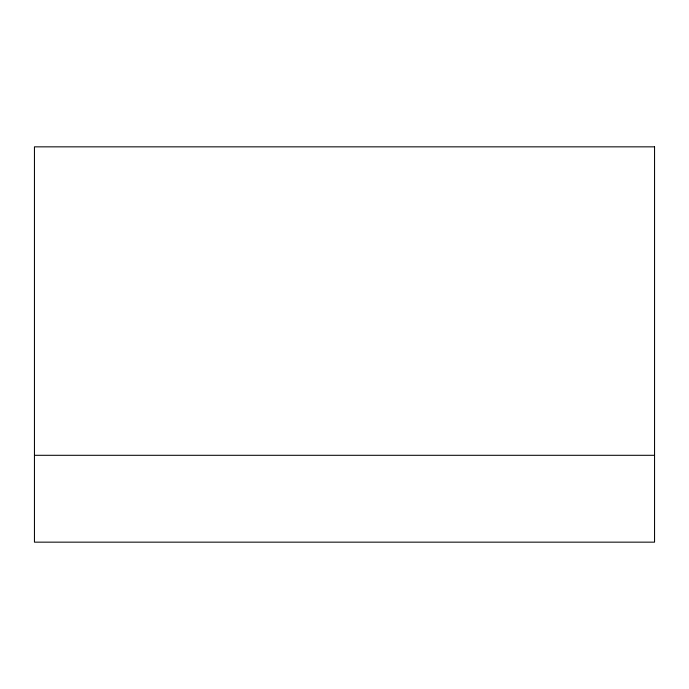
<?xml version="1.0" encoding="UTF-8"?>
<svg xmlns="http://www.w3.org/2000/svg" width="689" height="689" viewBox="0 0 689 689"><rect width="100%" height="100%" fill="white"/><g stroke="black" fill="none" stroke-linecap="round" stroke-linejoin="round"><path stroke-width="1.03" d="M34.45 455.3L654.55 455.3M654.55 146.843L34.45 146.843L34.45 542.157L654.55 542.157L654.55 146.843"/></g></svg>
